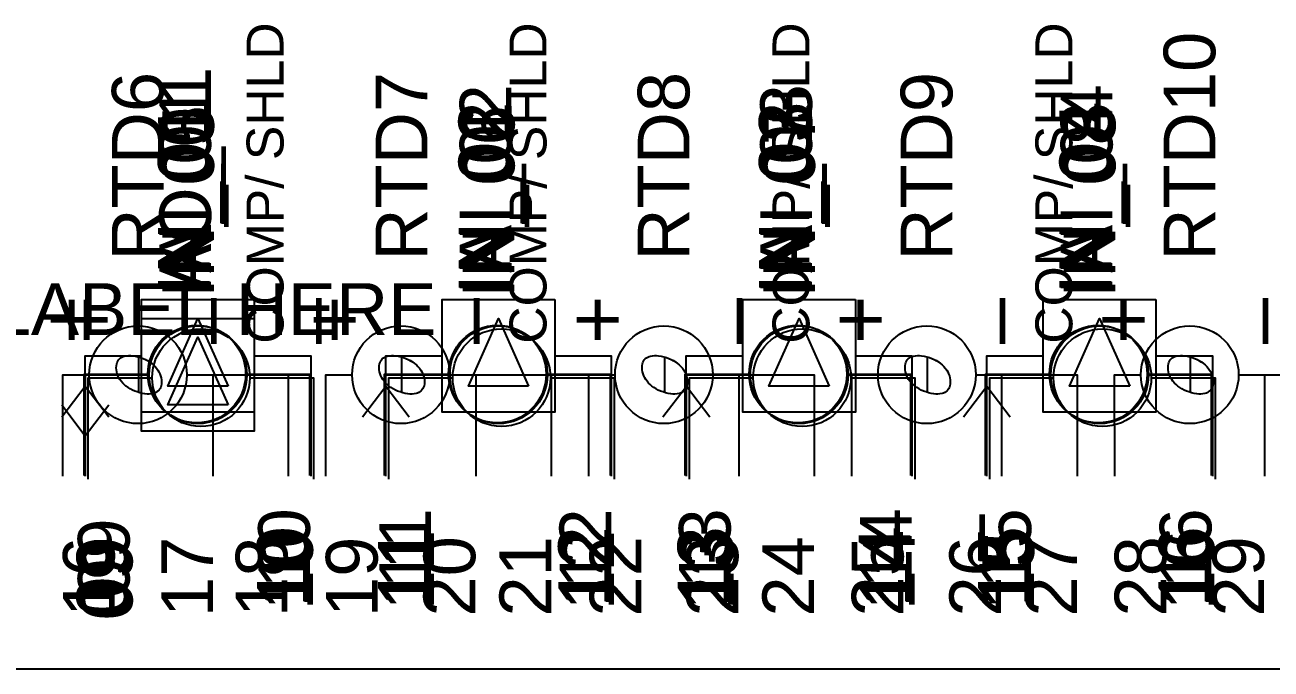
# Model space of a CAD drawing. Extents: x 0.5 to 23.7, y 0.2 to 17.2.
# Drawn here: x 11.441 to 13.1, y 4.432 to 5.289 of the extents above; entities that cross this region are included whole.
import ezdxf

# ---------------------------------------------------------------- set-up
doc = ezdxf.new("R2010")
doc.units = 0
doc.header["$MEASUREMENT"] = 0
for name, color, linetype in [('2_01__0-__EMPTY', 7, 'CONTINUOUS'), ('2_02__B-___3__DI___4__DO__', 7, 'CONTINUOUS'), ('2_03__1-___4__DI___4__DO__', 7, 'CONTINUOUS'), ('2_04__C-___4__DI___4__DO__', 7, 'CONTINUOUS'), ('2_05__6-___4__AI____4__AO', 7, 'CONTINUOUS'), ('2_06__9-___10__RTD_INPUTS', 7, 'CONTINUOUS'), ('2_07__3-___8__DI', 7, 'CONTINUOUS'), ('2_08__D-___4__DI___3__DO__', 7, 'CONTINUOUS'), ('4_01__0-_A-__EMPTY____1__A', 7, 'CONTINUOUS'), ('4_02__B-_A-___3__DI___4__D', 7, 'CONTINUOUS'), ('4_03__1-_A-___4__DI___4__D', 7, 'CONTINUOUS'), ('4_04__C-_A-___4__DI___4__D', 7, 'CONTINUOUS'), ('4_05__6-_A-___4__AI____4__', 7, 'CONTINUOUS'), ('4_06__9-_A-___10__RTD_INPU', 7, 'CONTINUOUS'), ('4_07__3-_A-___8__DI____1__', 7, 'CONTINUOUS'), ('4_08__D-_A-___4__DI___3__D', 7, 'CONTINUOUS'), ('4_09__0-_7-__EMPTY____1__A', 7, 'CONTINUOUS'), ('4_10__B-_7-___3__DI___4__D', 7, 'CONTINUOUS'), ('4_11__1-_7-___4__DI___4__D', 7, 'CONTINUOUS'), ('4_12__C-_7-___4__DI___4__D', 7, 'CONTINUOUS'), ('4_13__6-_7-___4__AI____4__', 7, 'CONTINUOUS'), ('4_14__9-_7-___10__RTD_INPU', 7, 'CONTINUOUS'), ('4_15__3-_7-___8__DI____1__', 7, 'CONTINUOUS'), ('4_16__D-_7-___4__DI___3__D', 7, 'CONTINUOUS'), ('6_00____DWG', 7, 'CONTINUOUS')]:
    doc.layers.add(name, color=color, linetype=linetype)
doc.styles.add('ARIAL', font='arial.ttf')

msp = doc.modelspace()

# ---------------------------------------------------------------- linework, layer by layer
at = {"layer": '2_02__B-___3__DI___4__DO__'}
for points in [[(11.7466, 4.8984), (11.7466, 4.7484), (11.5966, 4.7484), (11.5966, 4.8984), (11.7466, 4.8984)], [(11.7116, 4.7834), (11.6316, 4.7834), (11.6716, 4.8734), (11.7116, 4.7834)], [(11.5216, 4.6884), (11.5215, 4.8234), (11.5966, 4.8234)], [(11.7466, 4.8234), (11.8217, 4.8234), (11.8217, 4.6884)], [(11.9218, 4.6884), (11.9218, 4.8234), (12.0068, 4.8234)], [(12.1368, 4.8234), (12.2218, 4.8234), (12.2218, 4.6884)], [(12.3219, 4.6884), (12.3219, 4.8234), (12.4069, 4.8234)], [(12.5369, 4.8234), (12.6219, 4.8234), (12.6219, 4.6884)], [(12.7218, 4.6884), (12.7217, 4.8234), (12.8069, 4.8234)], [(12.937, 4.8234), (13.0219, 4.8234), (13.0219, 4.6884)], [(11.4903, 4.7834), (11.5216, 4.7422), (11.5528, 4.7834)]]:
    msp.add_lwpolyline(points, dxfattribs=at)
for centre in [(12.0718, 4.8234), (12.4719, 4.8234), (12.8718, 4.8234)]:
    msp.add_circle(centre, 0.065, dxfattribs=at)
at = {"layer": '2_03__1-___4__DI___4__DO__'}
for points in [[(11.5218, 4.6884), (11.5217, 4.8234), (11.6067, 4.8234)], [(11.7368, 4.8234), (11.8217, 4.8234), (11.8217, 4.6884)], [(11.9218, 4.6884), (11.9218, 4.8234), (12.0068, 4.8234)], [(12.1368, 4.8234), (12.2218, 4.8234), (12.2218, 4.6884)], [(12.3219, 4.6884), (12.3219, 4.8234), (12.4069, 4.8234)], [(12.5369, 4.8234), (12.6219, 4.8234), (12.6219, 4.6884)], [(12.7218, 4.6884), (12.7217, 4.8234), (12.8069, 4.8234)], [(12.937, 4.8234), (13.0219, 4.8234), (13.0219, 4.6884)]]:
    msp.add_lwpolyline(points, dxfattribs=at)
for centre in [(11.6717, 4.8234), (12.0718, 4.8234), (12.4719, 4.8234), (12.8719, 4.8234)]:
    msp.add_circle(centre, 0.065, dxfattribs=at)
at = {"layer": '2_04__C-___4__DI___4__DO__'}
for points in [[(11.5218, 4.6885), (11.5217, 4.8235), (11.6067, 4.8235)], [(11.7368, 4.8235), (11.8217, 4.8235), (11.8217, 4.6885)], [(11.9218, 4.6885), (11.9218, 4.8235), (12.0068, 4.8235)], [(12.1368, 4.8235), (12.2218, 4.8235), (12.2218, 4.6885)], [(12.3219, 4.6885), (12.3219, 4.8235), (12.4069, 4.8235)], [(12.5369, 4.8235), (12.6219, 4.8235), (12.6219, 4.6885)], [(12.7218, 4.6885), (12.7217, 4.8235), (12.8069, 4.8235)], [(12.937, 4.8235), (13.0219, 4.8235), (13.0219, 4.6885)]]:
    msp.add_lwpolyline(points, dxfattribs=at)
for centre in [(11.6717, 4.8235), (12.0718, 4.8235), (12.4719, 4.8235), (12.8718, 4.8235)]:
    msp.add_circle(centre, 0.065, dxfattribs=at)
at = {"layer": '2_05__6-___4__AI____4__AO'}
for points in [[(11.7466, 4.9234), (11.7466, 4.7734), (11.5966, 4.7734), (11.5966, 4.9234), (11.7466, 4.9234)], [(12.1466, 4.9234), (12.1466, 4.7734), (11.9967, 4.7734), (11.9967, 4.9234), (12.1466, 4.9234)], [(12.5467, 4.9234), (12.5467, 4.7734), (12.3967, 4.7734), (12.3967, 4.9234), (12.5467, 4.9234)], [(12.9468, 4.9234), (12.9468, 4.7734), (12.7968, 4.7734), (12.7968, 4.9234), (12.9468, 4.9234)], [(11.7116, 4.8084), (11.6316, 4.8084), (11.6716, 4.8984), (11.7116, 4.8084)], [(12.1116, 4.8084), (12.0316, 4.8084), (12.0716, 4.8984), (12.1116, 4.8084)], [(12.5117, 4.8084), (12.4317, 4.8084), (12.4717, 4.8984), (12.5117, 4.8084)], [(12.9118, 4.8084), (12.8318, 4.8084), (12.8718, 4.8984), (12.9118, 4.8084)], [(11.5216, 4.7134), (11.5216, 4.8484), (11.5966, 4.8484)], [(11.7466, 4.8484), (11.8217, 4.8484), (11.8217, 4.7134)], [(11.9216, 4.7134), (11.9216, 4.8484), (11.9966, 4.8484)], [(12.1467, 4.8484), (12.2218, 4.8484), (12.2218, 4.7134)], [(12.3217, 4.7134), (12.3216, 4.8484), (12.3967, 4.8484)], [(12.5467, 4.8484), (12.6218, 4.8484), (12.6218, 4.7134)], [(12.7217, 4.7134), (12.7217, 4.8484), (12.7968, 4.8484)], [(12.9468, 4.8484), (13.0219, 4.8484), (13.0219, 4.7134)], [(11.4904, 4.7672), (11.5216, 4.8084), (11.5528, 4.7672)], [(11.8904, 4.7672), (11.9216, 4.8084), (11.9528, 4.7672)], [(12.2904, 4.7672), (12.3217, 4.8084), (12.3529, 4.7672)], [(12.6905, 4.7672), (12.7217, 4.8084), (12.7529, 4.7672)]]:
    msp.add_lwpolyline(points, dxfattribs=at)
at = {"layer": '2_06__9-___10__RTD_INPUTS'}
for points in [[(11.5634, 4.8378, -0.142809), (11.567, 4.8445, -0.133591), (11.5739, 4.8482, -0.092808), (11.5848, 4.8487, -0.064862), (11.5985, 4.8451, -0.069413), (11.61, 4.8384, -0.080606), (11.6182, 4.8296, -0.095091), (11.6225, 4.8194, -0.105199), (11.6225, 4.8088, -0.143025), (11.6189, 4.8022, -0.13326), (11.612, 4.7985, -0.092572), (11.601, 4.798, -0.064853), (11.5874, 4.8017, -0.069271), (11.5758, 4.8083, -0.080417), (11.5677, 4.8171, -0.095121), (11.5634, 4.8273, -0.105163)], [(11.9134, 4.8378, -0.142809), (11.917, 4.8445, -0.133591), (11.9239, 4.8482, -0.092808), (11.9348, 4.8487, -0.064862), (11.9484, 4.8451, -0.069413), (11.96, 4.8384, -0.080606), (11.9682, 4.8296, -0.095091), (11.9725, 4.8194, -0.105199), (11.9725, 4.8088, -0.143025), (11.9688, 4.8022, -0.13326), (11.962, 4.7985, -0.092572), (11.951, 4.798, -0.064853), (11.9374, 4.8017, -0.069271), (11.9258, 4.8083, -0.080417), (11.9176, 4.8171, -0.095121), (11.9134, 4.8273, -0.105163)], [(12.2634, 4.8378, -0.142809), (12.267, 4.8445, -0.133591), (12.2739, 4.8482, -0.092808), (12.2848, 4.8487, -0.064862), (12.2985, 4.8451, -0.069413), (12.31, 4.8384, -0.080606), (12.3182, 4.8296, -0.095091), (12.3225, 4.8194, -0.105199), (12.3225, 4.8088, -0.143025), (12.3189, 4.8022, -0.13326), (12.312, 4.7985, -0.092572), (12.301, 4.798, -0.064853), (12.2874, 4.8017, -0.069271), (12.2758, 4.8083, -0.080417), (12.2677, 4.8171, -0.095121), (12.2634, 4.8273, -0.105163)], [(12.6134, 4.8378, -0.142809), (12.617, 4.8445, -0.133591), (12.6239, 4.8482, -0.092808), (12.6348, 4.8487, -0.064862), (12.6485, 4.8451, -0.069413), (12.66, 4.8384, -0.080606), (12.6682, 4.8296, -0.095091), (12.6725, 4.8194, -0.105199), (12.6725, 4.8088, -0.143025), (12.6689, 4.8022, -0.13326), (12.662, 4.7985, -0.092572), (12.651, 4.798, -0.064853), (12.6374, 4.8017, -0.069271), (12.6258, 4.8083, -0.080417), (12.6176, 4.8171, -0.095121), (12.6134, 4.8273, -0.105163)], [(12.9634, 4.8378, -0.142809), (12.967, 4.8445, -0.133591), (12.9739, 4.8482, -0.092808), (12.9848, 4.8487, -0.064862), (12.9985, 4.8451, -0.069413), (13.01, 4.8384, -0.080606), (13.0182, 4.8296, -0.095091), (13.0225, 4.8194, -0.105199), (13.0225, 4.8088, -0.143025), (13.0189, 4.8022, -0.13326), (13.012, 4.7985, -0.092572), (13.001, 4.798, -0.064853), (12.9874, 4.8017, -0.069271), (12.9758, 4.8083, -0.080417), (12.9677, 4.8171, -0.095121), (12.9634, 4.8273, -0.105163)]]:
    msp.add_lwpolyline(points, format="xyb", close=True, dxfattribs=at)
for points in [[(11.5929, 4.7997), (11.5929, 4.847)], [(11.9429, 4.7997), (11.9429, 4.847)], [(12.2929, 4.7997), (12.2929, 4.847)], [(12.6429, 4.7997), (12.6429, 4.847)], [(12.9929, 4.7997), (12.9929, 4.847)], [(11.4918, 4.6884), (11.4918, 4.8234), (11.5268, 4.8234)], [(11.6568, 4.8234), (11.7918, 4.8234), (11.7918, 4.6884)], [(11.6918, 4.6884), (11.6918, 4.8234)], [(11.8418, 4.6884), (11.8418, 4.8234), (11.8768, 4.8234)], [(12.0068, 4.8234), (12.1418, 4.8234), (12.1418, 4.6884)], [(12.0418, 4.6884), (12.0418, 4.8234)], [(12.1918, 4.6884), (12.1918, 4.8234), (12.2268, 4.8234)], [(12.3568, 4.8234), (12.4918, 4.8234), (12.4918, 4.6884)], [(12.3918, 4.6884), (12.3918, 4.8234)], [(12.5418, 4.6884), (12.5418, 4.8234), (12.5768, 4.8234)], [(12.7068, 4.8234), (12.8418, 4.8234), (12.8418, 4.6884)], [(12.7418, 4.6884), (12.7418, 4.8234)], [(12.8919, 4.6884), (12.8918, 4.8234), (12.9268, 4.8234)], [(13.0568, 4.8234), (13.1918, 4.8234), (13.1918, 4.6884)], [(13.0918, 4.6884), (13.0918, 4.8234)]]:
    msp.add_lwpolyline(points, dxfattribs=at)
for centre in [(11.5918, 4.8234), (11.9418, 4.8234), (12.2918, 4.8234), (12.6418, 4.8234), (12.9918, 4.8234)]:
    msp.add_circle(centre, 0.065, dxfattribs=at)
at = {"layer": '2_07__3-___8__DI'}
for points in [[(11.5256, 4.6845), (11.5256, 4.8195), (11.6106, 4.8195)], [(11.7406, 4.8195), (11.8256, 4.8195), (11.8256, 4.6845)], [(11.9257, 4.6845), (11.9257, 4.8195), (12.0107, 4.8195)], [(12.1407, 4.8195), (12.2257, 4.8195), (12.2257, 4.6845)], [(12.3258, 4.6845), (12.3257, 4.8195), (12.4107, 4.8195)], [(12.5407, 4.8195), (12.6257, 4.8195), (12.6257, 4.6845)], [(12.7256, 4.6845), (12.7256, 4.8195), (12.8106, 4.8195)], [(12.9406, 4.8195), (13.0256, 4.8195), (13.0256, 4.6845)]]:
    msp.add_lwpolyline(points, dxfattribs=at)
for centre in [(11.6756, 4.8195), (12.0757, 4.8195), (12.4758, 4.8195), (12.8756, 4.8195)]:
    msp.add_circle(centre, 0.065, dxfattribs=at)
at = {"layer": '2_08__D-___4__DI___3__DO__'}
for points in [[(11.52, 4.6893), (11.52, 4.8243), (11.605, 4.8243)], [(11.735, 4.8243), (11.82, 4.8243), (11.82, 4.6893)], [(11.9201, 4.6893), (11.9201, 4.8243), (12.0051, 4.8243)], [(12.1351, 4.8243), (12.2201, 4.8243), (12.2201, 4.6893)], [(12.3202, 4.6893), (12.3202, 4.8243), (12.4051, 4.8243)], [(12.5352, 4.8243), (12.6202, 4.8243), (12.6202, 4.6893)], [(12.72, 4.6893), (12.72, 4.8243), (12.8052, 4.8243)], [(12.9352, 4.8243), (13.0202, 4.8243), (13.0202, 4.6893)]]:
    msp.add_lwpolyline(points, dxfattribs=at)
for centre in [(11.67, 4.8243), (12.0701, 4.8243), (12.4702, 4.8243), (12.87, 4.8243)]:
    msp.add_circle(centre, 0.065, dxfattribs=at)
at = {"layer": '4_02__B-_A-___3__DI___4__D'}
for points in [[(11.7466, 4.8984), (11.7466, 4.7484), (11.5966, 4.7484), (11.5966, 4.8984), (11.7466, 4.8984)], [(11.7116, 4.7834), (11.6316, 4.7834), (11.6716, 4.8734), (11.7116, 4.7834)], [(11.5216, 4.6884), (11.5215, 4.8234), (11.5966, 4.8234)], [(11.7466, 4.8234), (11.8217, 4.8234), (11.8217, 4.6884)], [(11.9218, 4.6884), (11.9218, 4.8234), (12.0068, 4.8234)], [(12.1368, 4.8234), (12.2218, 4.8234), (12.2218, 4.6884)], [(12.3219, 4.6884), (12.3219, 4.8234), (12.4069, 4.8234)], [(12.5369, 4.8234), (12.6219, 4.8234), (12.6219, 4.6884)], [(12.7218, 4.6884), (12.7217, 4.8234), (12.8069, 4.8234)], [(12.937, 4.8234), (13.0219, 4.8234), (13.0219, 4.6884)], [(11.4903, 4.7834), (11.5216, 4.7422), (11.5528, 4.7834)]]:
    msp.add_lwpolyline(points, dxfattribs=at)
for centre in [(12.0718, 4.8234), (12.4719, 4.8234), (12.8718, 4.8234)]:
    msp.add_circle(centre, 0.065, dxfattribs=at)
at = {"layer": '4_03__1-_A-___4__DI___4__D'}
for points in [[(11.5218, 4.6884), (11.5217, 4.8234), (11.6067, 4.8234)], [(11.7368, 4.8234), (11.8217, 4.8234), (11.8217, 4.6884)], [(11.9218, 4.6884), (11.9218, 4.8234), (12.0068, 4.8234)], [(12.1368, 4.8234), (12.2218, 4.8234), (12.2218, 4.6884)], [(12.3219, 4.6884), (12.3219, 4.8234), (12.4069, 4.8234)], [(12.5369, 4.8234), (12.6219, 4.8234), (12.6219, 4.6884)], [(12.7218, 4.6884), (12.7217, 4.8234), (12.8069, 4.8234)], [(12.937, 4.8234), (13.0219, 4.8234), (13.0219, 4.6884)]]:
    msp.add_lwpolyline(points, dxfattribs=at)
for centre in [(11.6717, 4.8234), (12.0718, 4.8234), (12.4719, 4.8234), (12.8719, 4.8234)]:
    msp.add_circle(centre, 0.065, dxfattribs=at)
at = {"layer": '4_04__C-_A-___4__DI___4__D'}
for points in [[(11.5218, 4.6885), (11.5217, 4.8235), (11.6067, 4.8235)], [(11.7368, 4.8235), (11.8217, 4.8235), (11.8217, 4.6885)], [(11.9218, 4.6885), (11.9218, 4.8235), (12.0068, 4.8235)], [(12.1368, 4.8235), (12.2218, 4.8235), (12.2218, 4.6885)], [(12.3219, 4.6885), (12.3219, 4.8235), (12.4069, 4.8235)], [(12.5369, 4.8235), (12.6219, 4.8235), (12.6219, 4.6885)], [(12.7218, 4.6885), (12.7217, 4.8235), (12.8069, 4.8235)], [(12.937, 4.8235), (13.0219, 4.8235), (13.0219, 4.6885)]]:
    msp.add_lwpolyline(points, dxfattribs=at)
for centre in [(11.6717, 4.8235), (12.0718, 4.8235), (12.4719, 4.8235), (12.8718, 4.8235)]:
    msp.add_circle(centre, 0.065, dxfattribs=at)
at = {"layer": '4_05__6-_A-___4__AI____4__'}
for points in [[(11.7466, 4.9234), (11.7466, 4.7734), (11.5966, 4.7734), (11.5966, 4.9234), (11.7466, 4.9234)], [(12.1466, 4.9234), (12.1466, 4.7734), (11.9967, 4.7734), (11.9967, 4.9234), (12.1466, 4.9234)], [(12.5467, 4.9234), (12.5467, 4.7734), (12.3967, 4.7734), (12.3967, 4.9234), (12.5467, 4.9234)], [(12.9468, 4.9234), (12.9468, 4.7734), (12.7968, 4.7734), (12.7968, 4.9234), (12.9468, 4.9234)], [(11.7116, 4.8084), (11.6316, 4.8084), (11.6716, 4.8984), (11.7116, 4.8084)], [(12.1116, 4.8084), (12.0316, 4.8084), (12.0716, 4.8984), (12.1116, 4.8084)], [(12.5117, 4.8084), (12.4317, 4.8084), (12.4717, 4.8984), (12.5117, 4.8084)], [(12.9118, 4.8084), (12.8318, 4.8084), (12.8718, 4.8984), (12.9118, 4.8084)], [(11.5216, 4.7134), (11.5216, 4.8484), (11.5966, 4.8484)], [(11.7466, 4.8484), (11.8217, 4.8484), (11.8217, 4.7134)], [(11.9216, 4.7134), (11.9216, 4.8484), (11.9966, 4.8484)], [(12.1467, 4.8484), (12.2218, 4.8484), (12.2218, 4.7134)], [(12.3217, 4.7134), (12.3216, 4.8484), (12.3967, 4.8484)], [(12.5467, 4.8484), (12.6218, 4.8484), (12.6218, 4.7134)], [(12.7217, 4.7134), (12.7217, 4.8484), (12.7968, 4.8484)], [(12.9468, 4.8484), (13.0219, 4.8484), (13.0219, 4.7134)], [(11.4904, 4.7672), (11.5216, 4.8084), (11.5528, 4.7672)], [(11.8904, 4.7672), (11.9216, 4.8084), (11.9528, 4.7672)], [(12.2904, 4.7672), (12.3217, 4.8084), (12.3529, 4.7672)], [(12.6905, 4.7672), (12.7217, 4.8084), (12.7529, 4.7672)]]:
    msp.add_lwpolyline(points, dxfattribs=at)
at = {"layer": '4_06__9-_A-___10__RTD_INPU'}
for points in [[(11.5634, 4.8378, -0.142809), (11.567, 4.8445, -0.133591), (11.5739, 4.8482, -0.092808), (11.5848, 4.8487, -0.064862), (11.5985, 4.845, -0.069413), (11.61, 4.8384, -0.080606), (11.6182, 4.8296, -0.095091), (11.6225, 4.8194, -0.105199), (11.6225, 4.8088, -0.143025), (11.6189, 4.8022, -0.13326), (11.612, 4.7985, -0.092572), (11.601, 4.798, -0.064853), (11.5874, 4.8017, -0.069271), (11.5758, 4.8083, -0.080417), (11.5677, 4.8171, -0.095121), (11.5634, 4.8273, -0.105163)], [(11.9134, 4.8378, -0.142809), (11.917, 4.8445, -0.133591), (11.9239, 4.8482, -0.092808), (11.9348, 4.8487, -0.064862), (11.9484, 4.845, -0.069413), (11.96, 4.8384, -0.080606), (11.9682, 4.8296, -0.095091), (11.9725, 4.8194, -0.105199), (11.9725, 4.8088, -0.143025), (11.9688, 4.8022, -0.13326), (11.962, 4.7985, -0.092572), (11.951, 4.798, -0.064853), (11.9374, 4.8017, -0.069271), (11.9258, 4.8083, -0.080417), (11.9176, 4.8171, -0.095121), (11.9134, 4.8273, -0.105163)], [(12.2634, 4.8378, -0.142809), (12.267, 4.8445, -0.133591), (12.2739, 4.8482, -0.092808), (12.2848, 4.8487, -0.064862), (12.2985, 4.845, -0.069413), (12.31, 4.8384, -0.080606), (12.3182, 4.8296, -0.095091), (12.3225, 4.8194, -0.105199), (12.3225, 4.8088, -0.143025), (12.3189, 4.8022, -0.13326), (12.312, 4.7985, -0.092572), (12.301, 4.798, -0.064853), (12.2874, 4.8017, -0.069271), (12.2758, 4.8083, -0.080417), (12.2677, 4.8171, -0.095121), (12.2634, 4.8273, -0.105163)], [(12.6134, 4.8378, -0.142809), (12.617, 4.8445, -0.133591), (12.6239, 4.8482, -0.092808), (12.6348, 4.8487, -0.064862), (12.6485, 4.845, -0.069413), (12.66, 4.8384, -0.080606), (12.6682, 4.8296, -0.095091), (12.6725, 4.8194, -0.105199), (12.6725, 4.8088, -0.143025), (12.6689, 4.8022, -0.13326), (12.662, 4.7985, -0.092572), (12.651, 4.798, -0.064853), (12.6374, 4.8017, -0.069271), (12.6258, 4.8083, -0.080417), (12.6176, 4.8171, -0.095121), (12.6134, 4.8273, -0.105163)], [(12.9634, 4.8378, -0.142809), (12.967, 4.8445, -0.133591), (12.9739, 4.8482, -0.092808), (12.9848, 4.8487, -0.064862), (12.9985, 4.845, -0.069413), (13.01, 4.8384, -0.080606), (13.0182, 4.8296, -0.095091), (13.0225, 4.8194, -0.105199), (13.0225, 4.8088, -0.143025), (13.0189, 4.8022, -0.13326), (13.012, 4.7985, -0.092572), (13.001, 4.798, -0.064853), (12.9874, 4.8017, -0.069271), (12.9758, 4.8083, -0.080417), (12.9677, 4.8171, -0.095121), (12.9634, 4.8273, -0.105163)]]:
    msp.add_lwpolyline(points, format="xyb", close=True, dxfattribs=at)
for points in [[(11.5929, 4.7997), (11.5929, 4.847)], [(11.9429, 4.7997), (11.9429, 4.847)], [(12.2929, 4.7997), (12.2929, 4.847)], [(12.6429, 4.7997), (12.6429, 4.847)], [(12.9929, 4.7997), (12.9929, 4.847)], [(11.4918, 4.6884), (11.4918, 4.8234), (11.5268, 4.8234)], [(11.6568, 4.8234), (11.7918, 4.8234), (11.7918, 4.6884)], [(11.6918, 4.6884), (11.6918, 4.8234)], [(11.8418, 4.6884), (11.8418, 4.8234), (11.8768, 4.8234)], [(12.0068, 4.8234), (12.1418, 4.8234), (12.1418, 4.6884)], [(12.0418, 4.6884), (12.0418, 4.8234)], [(12.1918, 4.6884), (12.1918, 4.8234), (12.2268, 4.8234)], [(12.3568, 4.8234), (12.4918, 4.8234), (12.4918, 4.6884)], [(12.3918, 4.6884), (12.3918, 4.8234)], [(12.5418, 4.6884), (12.5418, 4.8234), (12.5768, 4.8234)], [(12.7068, 4.8234), (12.8418, 4.8234), (12.8418, 4.6884)], [(12.7418, 4.6884), (12.7418, 4.8234)], [(12.8919, 4.6884), (12.8918, 4.8234), (12.9268, 4.8234)], [(13.0568, 4.8234), (13.1918, 4.8234), (13.1918, 4.6884)], [(13.0918, 4.6884), (13.0918, 4.8234)]]:
    msp.add_lwpolyline(points, dxfattribs=at)
for centre in [(11.5918, 4.8234), (11.9418, 4.8234), (12.2918, 4.8234), (12.6418, 4.8234), (12.9918, 4.8234)]:
    msp.add_circle(centre, 0.065, dxfattribs=at)
at = {"layer": '4_07__3-_A-___8__DI____1__'}
for points in [[(11.5256, 4.6845), (11.5256, 4.8195), (11.6106, 4.8195)], [(11.7406, 4.8195), (11.8256, 4.8195), (11.8256, 4.6845)], [(11.9257, 4.6845), (11.9257, 4.8195), (12.0107, 4.8195)], [(12.1407, 4.8195), (12.2257, 4.8195), (12.2257, 4.6845)], [(12.3258, 4.6845), (12.3257, 4.8195), (12.4107, 4.8195)], [(12.5407, 4.8195), (12.6257, 4.8195), (12.6257, 4.6845)], [(12.7256, 4.6845), (12.7256, 4.8195), (12.8106, 4.8195)], [(12.9406, 4.8195), (13.0256, 4.8195), (13.0256, 4.6845)]]:
    msp.add_lwpolyline(points, dxfattribs=at)
for centre in [(11.6756, 4.8195), (12.0757, 4.8195), (12.4758, 4.8195), (12.8756, 4.8195)]:
    msp.add_circle(centre, 0.065, dxfattribs=at)
at = {"layer": '4_08__D-_A-___4__DI___3__D'}
for points in [[(11.52, 4.6893), (11.52, 4.8243), (11.605, 4.8243)], [(11.735, 4.8243), (11.82, 4.8243), (11.82, 4.6893)], [(11.9201, 4.6893), (11.9201, 4.8243), (12.0051, 4.8243)], [(12.1351, 4.8243), (12.2201, 4.8243), (12.2201, 4.6893)], [(12.3202, 4.6893), (12.3202, 4.8243), (12.4051, 4.8243)], [(12.5352, 4.8243), (12.6202, 4.8243), (12.6202, 4.6893)], [(12.72, 4.6893), (12.72, 4.8243), (12.8052, 4.8243)], [(12.9352, 4.8243), (13.0202, 4.8243), (13.0202, 4.6893)]]:
    msp.add_lwpolyline(points, dxfattribs=at)
for centre in [(11.67, 4.8243), (12.0701, 4.8243), (12.4702, 4.8243), (12.87, 4.8243)]:
    msp.add_circle(centre, 0.065, dxfattribs=at)
at = {"layer": '4_10__B-_7-___3__DI___4__D'}
for points in [[(11.7466, 4.8984), (11.7466, 4.7484), (11.5966, 4.7484), (11.5966, 4.8984), (11.7466, 4.8984)], [(11.7116, 4.7834), (11.6316, 4.7834), (11.6716, 4.8734), (11.7116, 4.7834)], [(11.5216, 4.6884), (11.5215, 4.8234), (11.5966, 4.8234)], [(11.7466, 4.8234), (11.8217, 4.8234), (11.8217, 4.6884)], [(11.9218, 4.6884), (11.9218, 4.8234), (12.0068, 4.8234)], [(12.1368, 4.8234), (12.2218, 4.8234), (12.2218, 4.6884)], [(12.3219, 4.6884), (12.3219, 4.8234), (12.4069, 4.8234)], [(12.5369, 4.8234), (12.6219, 4.8234), (12.6219, 4.6884)], [(12.7218, 4.6884), (12.7217, 4.8234), (12.8069, 4.8234)], [(12.937, 4.8234), (13.0219, 4.8234), (13.0219, 4.6884)], [(11.4903, 4.7834), (11.5216, 4.7422), (11.5528, 4.7834)]]:
    msp.add_lwpolyline(points, dxfattribs=at)
for centre in [(12.0718, 4.8234), (12.4719, 4.8234), (12.8718, 4.8234)]:
    msp.add_circle(centre, 0.065, dxfattribs=at)
at = {"layer": '4_11__1-_7-___4__DI___4__D'}
for points in [[(11.5218, 4.6884), (11.5217, 4.8234), (11.6067, 4.8234)], [(11.7368, 4.8234), (11.8217, 4.8234), (11.8217, 4.6884)], [(11.9218, 4.6884), (11.9218, 4.8234), (12.0068, 4.8234)], [(12.1368, 4.8234), (12.2218, 4.8234), (12.2218, 4.6884)], [(12.3219, 4.6884), (12.3219, 4.8234), (12.4069, 4.8234)], [(12.5369, 4.8234), (12.6219, 4.8234), (12.6219, 4.6884)], [(12.7218, 4.6884), (12.7217, 4.8234), (12.8069, 4.8234)], [(12.937, 4.8234), (13.0219, 4.8234), (13.0219, 4.6884)]]:
    msp.add_lwpolyline(points, dxfattribs=at)
for centre in [(11.6717, 4.8234), (12.0718, 4.8234), (12.4719, 4.8234), (12.8719, 4.8234)]:
    msp.add_circle(centre, 0.065, dxfattribs=at)
at = {"layer": '4_12__C-_7-___4__DI___4__D'}
for points in [[(11.5218, 4.6885), (11.5217, 4.8235), (11.6067, 4.8235)], [(11.7368, 4.8235), (11.8217, 4.8235), (11.8217, 4.6885)], [(11.9218, 4.6885), (11.9218, 4.8235), (12.0068, 4.8235)], [(12.1368, 4.8235), (12.2218, 4.8235), (12.2218, 4.6885)], [(12.3219, 4.6885), (12.3219, 4.8235), (12.4069, 4.8235)], [(12.5369, 4.8235), (12.6219, 4.8235), (12.6219, 4.6885)], [(12.7218, 4.6885), (12.7217, 4.8235), (12.8069, 4.8235)], [(12.937, 4.8235), (13.0219, 4.8235), (13.0219, 4.6885)]]:
    msp.add_lwpolyline(points, dxfattribs=at)
for centre in [(11.6717, 4.8235), (12.0718, 4.8235), (12.4719, 4.8235), (12.8718, 4.8235)]:
    msp.add_circle(centre, 0.065, dxfattribs=at)
at = {"layer": '4_13__6-_7-___4__AI____4__'}
for points in [[(11.7466, 4.9234), (11.7466, 4.7734), (11.5966, 4.7734), (11.5966, 4.9234), (11.7466, 4.9234)], [(12.1466, 4.9234), (12.1466, 4.7734), (11.9967, 4.7734), (11.9967, 4.9234), (12.1466, 4.9234)], [(12.5467, 4.9234), (12.5467, 4.7734), (12.3967, 4.7734), (12.3967, 4.9234), (12.5467, 4.9234)], [(12.9468, 4.9234), (12.9468, 4.7734), (12.7968, 4.7734), (12.7968, 4.9234), (12.9468, 4.9234)], [(11.7116, 4.8084), (11.6316, 4.8084), (11.6716, 4.8984), (11.7116, 4.8084)], [(12.1116, 4.8084), (12.0316, 4.8084), (12.0716, 4.8984), (12.1116, 4.8084)], [(12.5117, 4.8084), (12.4317, 4.8084), (12.4717, 4.8984), (12.5117, 4.8084)], [(12.9118, 4.8084), (12.8318, 4.8084), (12.8718, 4.8984), (12.9118, 4.8084)], [(11.5216, 4.7134), (11.5216, 4.8484), (11.5966, 4.8484)], [(11.7466, 4.8484), (11.8217, 4.8484), (11.8217, 4.7134)], [(11.9216, 4.7134), (11.9216, 4.8484), (11.9966, 4.8484)], [(12.1467, 4.8484), (12.2218, 4.8484), (12.2218, 4.7134)], [(12.3217, 4.7134), (12.3216, 4.8484), (12.3967, 4.8484)], [(12.5467, 4.8484), (12.6218, 4.8484), (12.6218, 4.7134)], [(12.7217, 4.7134), (12.7217, 4.8484), (12.7968, 4.8484)], [(12.9468, 4.8484), (13.0219, 4.8484), (13.0219, 4.7134)], [(11.4904, 4.7672), (11.5216, 4.8084), (11.5528, 4.7672)], [(11.8904, 4.7672), (11.9216, 4.8084), (11.9528, 4.7672)], [(12.2904, 4.7672), (12.3217, 4.8084), (12.3529, 4.7672)], [(12.6905, 4.7672), (12.7217, 4.8084), (12.7529, 4.7672)]]:
    msp.add_lwpolyline(points, dxfattribs=at)
at = {"layer": '4_14__9-_7-___10__RTD_INPU'}
for points in [[(11.5634, 4.8378, -0.142809), (11.567, 4.8445, -0.133591), (11.5739, 4.8482, -0.092808), (11.5848, 4.8487, -0.064862), (11.5985, 4.8451, -0.069413), (11.61, 4.8384, -0.080606), (11.6182, 4.8296, -0.095091), (11.6225, 4.8194, -0.105199), (11.6225, 4.8088, -0.143025), (11.6189, 4.8022, -0.13326), (11.612, 4.7985, -0.092572), (11.601, 4.798, -0.064853), (11.5874, 4.8017, -0.069271), (11.5758, 4.8083, -0.080417), (11.5677, 4.8171, -0.095121), (11.5634, 4.8273, -0.105163)], [(11.9134, 4.8378, -0.142809), (11.917, 4.8445, -0.133591), (11.9239, 4.8482, -0.092808), (11.9348, 4.8487, -0.064862), (11.9484, 4.8451, -0.069413), (11.96, 4.8384, -0.080606), (11.9682, 4.8296, -0.095091), (11.9725, 4.8194, -0.105199), (11.9725, 4.8088, -0.143025), (11.9688, 4.8022, -0.13326), (11.962, 4.7985, -0.092572), (11.951, 4.798, -0.064853), (11.9374, 4.8017, -0.069271), (11.9258, 4.8083, -0.080417), (11.9176, 4.8171, -0.095121), (11.9134, 4.8273, -0.105163)], [(12.2634, 4.8378, -0.142809), (12.267, 4.8445, -0.133591), (12.2739, 4.8482, -0.092808), (12.2848, 4.8487, -0.064862), (12.2985, 4.8451, -0.069413), (12.31, 4.8384, -0.080606), (12.3182, 4.8296, -0.095091), (12.3225, 4.8194, -0.105199), (12.3225, 4.8088, -0.143025), (12.3189, 4.8022, -0.13326), (12.312, 4.7985, -0.092572), (12.301, 4.798, -0.064853), (12.2874, 4.8017, -0.069271), (12.2758, 4.8083, -0.080417), (12.2677, 4.8171, -0.095121), (12.2634, 4.8273, -0.105163)], [(12.6134, 4.8378, -0.142809), (12.617, 4.8445, -0.133591), (12.6239, 4.8482, -0.092808), (12.6348, 4.8487, -0.064862), (12.6485, 4.8451, -0.069413), (12.66, 4.8384, -0.080606), (12.6682, 4.8296, -0.095091), (12.6725, 4.8194, -0.105199), (12.6725, 4.8088, -0.143025), (12.6689, 4.8022, -0.13326), (12.662, 4.7985, -0.092572), (12.651, 4.798, -0.064853), (12.6374, 4.8017, -0.069271), (12.6258, 4.8083, -0.080417), (12.6176, 4.8171, -0.095121), (12.6134, 4.8273, -0.105163)], [(12.9634, 4.8378, -0.142809), (12.967, 4.8445, -0.133591), (12.9739, 4.8482, -0.092808), (12.9848, 4.8487, -0.064862), (12.9985, 4.8451, -0.069413), (13.01, 4.8384, -0.080606), (13.0182, 4.8296, -0.095091), (13.0225, 4.8194, -0.105199), (13.0225, 4.8088, -0.143025), (13.0189, 4.8022, -0.13326), (13.012, 4.7985, -0.092572), (13.001, 4.798, -0.064853), (12.9874, 4.8017, -0.069271), (12.9758, 4.8083, -0.080417), (12.9677, 4.8171, -0.095121), (12.9634, 4.8273, -0.105163)]]:
    msp.add_lwpolyline(points, format="xyb", close=True, dxfattribs=at)
for points in [[(11.5929, 4.7997), (11.5929, 4.847)], [(11.9429, 4.7997), (11.9429, 4.847)], [(12.2929, 4.7997), (12.2929, 4.847)], [(12.6429, 4.7997), (12.6429, 4.847)], [(12.9929, 4.7997), (12.9929, 4.847)], [(11.4918, 4.6884), (11.4918, 4.8234), (11.5268, 4.8234)], [(11.6568, 4.8234), (11.7918, 4.8234), (11.7918, 4.6884)], [(11.6918, 4.6884), (11.6918, 4.8234)], [(11.8418, 4.6884), (11.8418, 4.8234), (11.8768, 4.8234)], [(12.0068, 4.8234), (12.1418, 4.8234), (12.1418, 4.6884)], [(12.0418, 4.6884), (12.0418, 4.8234)], [(12.1918, 4.6884), (12.1918, 4.8234), (12.2268, 4.8234)], [(12.3568, 4.8234), (12.4918, 4.8234), (12.4918, 4.6884)], [(12.3918, 4.6884), (12.3918, 4.8234)], [(12.5418, 4.6884), (12.5418, 4.8234), (12.5768, 4.8234)], [(12.7068, 4.8234), (12.8418, 4.8234), (12.8418, 4.6884)], [(12.7418, 4.6884), (12.7418, 4.8234)], [(12.8919, 4.6884), (12.8918, 4.8234), (12.9268, 4.8234)], [(13.0568, 4.8234), (13.1918, 4.8234), (13.1918, 4.6884)], [(13.0918, 4.6884), (13.0918, 4.8234)]]:
    msp.add_lwpolyline(points, dxfattribs=at)
for centre in [(11.5918, 4.8234), (11.9418, 4.8234), (12.2918, 4.8234), (12.6418, 4.8234), (12.9918, 4.8234)]:
    msp.add_circle(centre, 0.065, dxfattribs=at)
at = {"layer": '4_15__3-_7-___8__DI____1__'}
for points in [[(11.5256, 4.6845), (11.5256, 4.8195), (11.6106, 4.8195)], [(11.7406, 4.8195), (11.8256, 4.8195), (11.8256, 4.6845)], [(11.9257, 4.6845), (11.9257, 4.8195), (12.0107, 4.8195)], [(12.1407, 4.8195), (12.2257, 4.8195), (12.2257, 4.6845)], [(12.3258, 4.6845), (12.3257, 4.8195), (12.4107, 4.8195)], [(12.5407, 4.8195), (12.6257, 4.8195), (12.6257, 4.6845)], [(12.7256, 4.6845), (12.7256, 4.8195), (12.8106, 4.8195)], [(12.9406, 4.8195), (13.0256, 4.8195), (13.0256, 4.6845)]]:
    msp.add_lwpolyline(points, dxfattribs=at)
for centre in [(11.6756, 4.8195), (12.0757, 4.8195), (12.4758, 4.8195), (12.8756, 4.8195)]:
    msp.add_circle(centre, 0.065, dxfattribs=at)
at = {"layer": '4_16__D-_7-___4__DI___3__D'}
for points in [[(11.52, 4.6893), (11.52, 4.8242), (11.605, 4.8242)], [(11.735, 4.8242), (11.82, 4.8242), (11.82, 4.6893)], [(11.9201, 4.6893), (11.9201, 4.8242), (12.0051, 4.8242)], [(12.1351, 4.8242), (12.2201, 4.8242), (12.2201, 4.6893)], [(12.3202, 4.6893), (12.3202, 4.8242), (12.4051, 4.8242)], [(12.5352, 4.8242), (12.6202, 4.8242), (12.6202, 4.6893)], [(12.72, 4.6893), (12.72, 4.8242), (12.8052, 4.8242)], [(12.9352, 4.8242), (13.0202, 4.8242), (13.0202, 4.6893)]]:
    msp.add_lwpolyline(points, dxfattribs=at)
for centre in [(11.67, 4.8242), (12.0701, 4.8242), (12.4702, 4.8242), (12.87, 4.8242)]:
    msp.add_circle(centre, 0.065, dxfattribs=at)
at = {"layer": '6_00____DWG'}
msp.add_lwpolyline([(13.2659, 4.4318), (9.396, 4.4318)], dxfattribs=at)

# ---------------------------------------------------------------- texts
at = {"layer": '2_01__0-__EMPTY', "style": 'ARIAL'}
msp.add_text('PLACE EXPANSION CARD LABEL HERE', height=0.068833, dxfattribs=at).set_placement((10.1669, 4.8764))
at = {"layer": '2_02__B-___3__DI___4__DO__', "style": 'ARIAL'}
for s, height, p in [('AO_01', 0.06883, (11.689, 4.9338)), ('IN_01', 0.06883, (12.089, 4.9293)), ('IN_02', 0.06883, (12.4889, 4.9293)), ('IN_03', 0.06883, (12.8889, 4.9293)), ('+', 0.0787, (11.5615, 4.8644)), ('–', 0.0787, (11.8615, 4.8642)), ('10', 0.06883, (11.8206, 4.5139)), ('11', 0.06883, (11.9818, 4.5139)), ('12', 0.06883, (12.2217, 4.5139)), ('13', 0.06883, (12.3806, 4.5139)), ('14', 0.06883, (12.6217, 4.5139)), ('15', 0.06883, (12.7806, 4.5139)), ('16', 0.06883, (13.0206, 4.5139)), ('09', 0.06883, (11.5806, 4.5005))]:
    msp.add_text(s, height=height, rotation=90, dxfattribs=at).set_placement(p)
at = {"layer": '2_03__1-___4__DI___4__DO__', "style": 'ARIAL'}
for s, p in [('IN_01', (11.689, 4.9293)), ('IN_02', (12.089, 4.9293)), ('IN_03', (12.4889, 4.9293)), ('IN_04', (12.8889, 4.9293)), ('10', (11.8206, 4.5139)), ('11', (11.9818, 4.5139)), ('12', (12.2217, 4.5139)), ('13', (12.3806, 4.5139)), ('14', (12.6217, 4.5139)), ('15', (12.7806, 4.5139)), ('16', (13.0206, 4.5139)), ('09', (11.5806, 4.5005))]:
    msp.add_text(s, height=0.06883, rotation=90, dxfattribs=at).set_placement(p)
at = {"layer": '2_04__C-___4__DI___4__DO__', "style": 'ARIAL'}
for s, p in [('IN_01', (11.689, 4.9294)), ('IN_02', (12.089, 4.9294)), ('IN_03', (12.4889, 4.9294)), ('IN_04', (12.8889, 4.9294)), ('10', (11.8206, 4.514)), ('11', (11.9818, 4.514)), ('12', (12.2217, 4.514)), ('13', (12.3806, 4.514)), ('14', (12.6217, 4.514)), ('15', (12.7806, 4.514)), ('16', (13.0206, 4.514)), ('09', (11.5806, 4.5006))]:
    msp.add_text(s, height=0.06883, rotation=90, dxfattribs=at).set_placement(p)
at = {"layer": '2_05__6-___4__AI____4__AO', "style": 'ARIAL'}
for s, p in [('AI_01', (11.6889, 4.9588)), ('AI_02', (12.0889, 4.9588)), ('AI_03', (12.4889, 4.9588)), ('AI_04', (12.8889, 4.9588)), ('10', (11.8206, 4.5388)), ('11', (11.9817, 4.5388)), ('12', (12.2217, 4.5388)), ('13', (12.3806, 4.5388)), ('14', (12.6217, 4.5388)), ('15', (12.7806, 4.5388)), ('16', (13.0206, 4.5388)), ('09', (11.5806, 4.5254))]:
    msp.add_text(s, height=0.06883, rotation=90, dxfattribs=at).set_placement(p)
at = {"layer": '2_06__9-___10__RTD_INPUTS', "style": 'ARIAL'}
for s, height, p in [('COMP/ SHLD', 0.04917, (11.7855, 4.8647)), ('COMP/ SHLD', 0.04917, (12.1355, 4.8647)), ('COMP/ SHLD', 0.04917, (12.4855, 4.8647)), ('COMP/ SHLD', 0.04917, (12.8355, 4.8647)), ('RTD10', 0.06883, (13.0258, 4.9752)), ('RTD6', 0.06883, (11.6258, 4.9752)), ('RTD7', 0.06883, (11.9769, 4.9752)), ('RTD8', 0.06883, (12.3258, 4.9752)), ('RTD9', 0.06883, (12.6758, 4.9752)), ('+', 0.0787, (11.5416, 4.8644)), ('–', 0.0787, (11.7216, 4.8642)), ('+', 0.0787, (11.8916, 4.8644)), ('–', 0.0787, (12.0716, 4.8642)), ('+', 0.0787, (12.2416, 4.8644)), ('–', 0.0787, (12.4216, 4.8642)), ('+', 0.0787, (12.5916, 4.8644)), ('–', 0.0787, (12.7716, 4.8642)), ('+', 0.0787, (12.9416, 4.8644)), ('–', 0.0787, (13.1216, 4.8642)), ('16', 0.06883, (11.5607, 4.501)), ('17', 0.06883, (11.6918, 4.501)), ('18', 0.06883, (11.7907, 4.501)), ('19', 0.06883, (11.9107, 4.501)), ('20', 0.06883, (12.0407, 4.5017)), ('21', 0.06883, (12.1418, 4.5017)), ('22', 0.06883, (12.2618, 4.5017)), ('23', 0.06883, (12.3907, 4.5017)), ('24', 0.06883, (12.4918, 4.5017)), ('25', 0.06883, (12.6107, 4.5017)), ('26', 0.06883, (12.7407, 4.5017)), ('27', 0.06883, (12.8418, 4.5017)), ('28', 0.06883, (12.9607, 4.5017)), ('29', 0.06883, (13.0907, 4.5017))]:
    msp.add_text(s, height=height, rotation=90, dxfattribs=at).set_placement(p)
at = {"layer": '2_07__3-___8__DI', "style": 'ARIAL'}
for s, p in [('IN_05', (11.6928, 4.9254)), ('IN_06', (12.0929, 4.9254)), ('IN_07', (12.4928, 4.9254)), ('IN_08', (12.8928, 4.9254)), ('10', (11.8245, 4.51)), ('11', (11.9856, 4.51)), ('12', (12.2256, 4.51)), ('13', (12.3845, 4.51)), ('14', (12.6256, 4.51)), ('15', (12.7845, 4.51)), ('16', (13.0245, 4.51)), ('09', (11.5845, 4.4966))]:
    msp.add_text(s, height=0.06883, rotation=90, dxfattribs=at).set_placement(p)
at = {"layer": '2_08__D-___4__DI___3__DO__', "style": 'ARIAL'}
for s, p in [('IN_01', (11.6872, 4.9302)), ('IN_02', (12.0873, 4.9302)), ('IN_03', (12.4872, 4.9302)), ('IN_04', (12.8872, 4.9302)), ('10', (11.8189, 4.5148)), ('11', (11.98, 4.5148)), ('12', (12.22, 4.5148)), ('13', (12.3789, 4.5148)), ('14', (12.62, 4.5148)), ('15', (12.7789, 4.5148)), ('16', (13.0189, 4.5148)), ('09', (11.5789, 4.5013))]:
    msp.add_text(s, height=0.06883, rotation=90, dxfattribs=at).set_placement(p)
at = {"layer": '4_01__0-_A-__EMPTY____1__A', "style": 'ARIAL'}
msp.add_text('PLACE EXPANSION CARD LABEL HERE', height=0.068833, dxfattribs=at).set_placement((10.1669, 4.8764))
at = {"layer": '4_02__B-_A-___3__DI___4__D', "style": 'ARIAL'}
for s, height, p in [('AO_01', 0.06883, (11.689, 4.9338)), ('IN_01', 0.06883, (12.089, 4.9293)), ('IN_02', 0.06883, (12.4889, 4.9293)), ('IN_03', 0.06883, (12.8889, 4.9293)), ('+', 0.0787, (11.5615, 4.8644)), ('–', 0.0787, (11.8615, 4.8642)), ('10', 0.06883, (11.8206, 4.5139)), ('11', 0.06883, (11.9818, 4.5139)), ('12', 0.06883, (12.2217, 4.5139)), ('13', 0.06883, (12.3806, 4.5139)), ('14', 0.06883, (12.6217, 4.5139)), ('15', 0.06883, (12.7806, 4.5139)), ('16', 0.06883, (13.0206, 4.5139)), ('09', 0.06883, (11.5806, 4.5005))]:
    msp.add_text(s, height=height, rotation=90, dxfattribs=at).set_placement(p)
at = {"layer": '4_03__1-_A-___4__DI___4__D', "style": 'ARIAL'}
for s, p in [('IN_01', (11.689, 4.9293)), ('IN_02', (12.089, 4.9293)), ('IN_03', (12.4889, 4.9293)), ('IN_04', (12.8889, 4.9293)), ('10', (11.8206, 4.5139)), ('11', (11.9818, 4.5139)), ('12', (12.2217, 4.5139)), ('13', (12.3806, 4.5139)), ('14', (12.6217, 4.5139)), ('15', (12.7806, 4.5139)), ('16', (13.0206, 4.5139)), ('09', (11.5806, 4.5005))]:
    msp.add_text(s, height=0.06883, rotation=90, dxfattribs=at).set_placement(p)
at = {"layer": '4_04__C-_A-___4__DI___4__D', "style": 'ARIAL'}
for s, p in [('IN_01', (11.689, 4.9293)), ('IN_02', (12.089, 4.9293)), ('IN_03', (12.4889, 4.9293)), ('IN_04', (12.8889, 4.9293)), ('10', (11.8206, 4.514)), ('11', (11.9818, 4.514)), ('12', (12.2217, 4.514)), ('13', (12.3806, 4.514)), ('14', (12.6217, 4.514)), ('15', (12.7806, 4.514)), ('16', (13.0206, 4.514)), ('09', (11.5806, 4.5005))]:
    msp.add_text(s, height=0.06883, rotation=90, dxfattribs=at).set_placement(p)
at = {"layer": '4_05__6-_A-___4__AI____4__', "style": 'ARIAL'}
for s, p in [('AI_01', (11.6889, 4.9588)), ('AI_02', (12.0889, 4.9588)), ('AI_03', (12.4889, 4.9588)), ('AI_04', (12.8889, 4.9588)), ('10', (11.8206, 4.5388)), ('11', (11.9817, 4.5388)), ('12', (12.2217, 4.5388)), ('13', (12.3806, 4.5388)), ('14', (12.6217, 4.5388)), ('15', (12.7806, 4.5388)), ('16', (13.0206, 4.5388)), ('09', (11.5806, 4.5254))]:
    msp.add_text(s, height=0.06883, rotation=90, dxfattribs=at).set_placement(p)
at = {"layer": '4_06__9-_A-___10__RTD_INPU', "style": 'ARIAL'}
for s, height, p in [('COMP/ SHLD', 0.04917, (11.7855, 4.8647)), ('COMP/ SHLD', 0.04917, (12.1355, 4.8647)), ('COMP/ SHLD', 0.04917, (12.4855, 4.8647)), ('COMP/ SHLD', 0.04917, (12.8355, 4.8647)), ('RTD10', 0.06883, (13.0258, 4.9752)), ('RTD6', 0.06883, (11.6258, 4.9752)), ('RTD7', 0.06883, (11.9769, 4.9752)), ('RTD8', 0.06883, (12.3258, 4.9752)), ('RTD9', 0.06883, (12.6758, 4.9752)), ('+', 0.0787, (11.5416, 4.8644)), ('–', 0.0787, (11.7216, 4.8642)), ('+', 0.0787, (11.8916, 4.8644)), ('–', 0.0787, (12.0716, 4.8642)), ('+', 0.0787, (12.2416, 4.8644)), ('–', 0.0787, (12.4216, 4.8642)), ('+', 0.0787, (12.5916, 4.8644)), ('–', 0.0787, (12.7716, 4.8642)), ('+', 0.0787, (12.9416, 4.8644)), ('–', 0.0787, (13.1216, 4.8642)), ('16', 0.06883, (11.5607, 4.501)), ('17', 0.06883, (11.6918, 4.501)), ('18', 0.06883, (11.7907, 4.501)), ('19', 0.06883, (11.9107, 4.501)), ('20', 0.06883, (12.0407, 4.5017)), ('21', 0.06883, (12.1418, 4.5017)), ('22', 0.06883, (12.2618, 4.5017)), ('23', 0.06883, (12.3907, 4.5017)), ('24', 0.06883, (12.4918, 4.5017)), ('25', 0.06883, (12.6107, 4.5017)), ('26', 0.06883, (12.7407, 4.5017)), ('27', 0.06883, (12.8418, 4.5017)), ('28', 0.06883, (12.9607, 4.5017)), ('29', 0.06883, (13.0907, 4.5017))]:
    msp.add_text(s, height=height, rotation=90, dxfattribs=at).set_placement(p)
at = {"layer": '4_07__3-_A-___8__DI____1__', "style": 'ARIAL'}
for s, p in [('IN_05', (11.6928, 4.9254)), ('IN_06', (12.0929, 4.9254)), ('IN_07', (12.4928, 4.9254)), ('IN_08', (12.8928, 4.9254)), ('10', (11.8245, 4.51)), ('11', (11.9856, 4.51)), ('12', (12.2256, 4.51)), ('13', (12.3845, 4.51)), ('14', (12.6256, 4.51)), ('15', (12.7845, 4.51)), ('16', (13.0245, 4.51)), ('09', (11.5845, 4.4965))]:
    msp.add_text(s, height=0.06883, rotation=90, dxfattribs=at).set_placement(p)
at = {"layer": '4_08__D-_A-___4__DI___3__D', "style": 'ARIAL'}
for s, p in [('IN_01', (11.6872, 4.9301)), ('IN_02', (12.0873, 4.9301)), ('IN_03', (12.4872, 4.9301)), ('IN_04', (12.8872, 4.9301)), ('10', (11.8189, 4.5148)), ('11', (11.98, 4.5148)), ('12', (12.22, 4.5148)), ('13', (12.3789, 4.5148)), ('14', (12.62, 4.5148)), ('15', (12.7789, 4.5148)), ('16', (13.0189, 4.5148)), ('09', (11.5789, 4.5013))]:
    msp.add_text(s, height=0.06883, rotation=90, dxfattribs=at).set_placement(p)
at = {"layer": '4_09__0-_7-__EMPTY____1__A', "style": 'ARIAL'}
msp.add_text('PLACE EXPANSION CARD LABEL HERE', height=0.068833, dxfattribs=at).set_placement((10.1669, 4.8764))
at = {"layer": '4_10__B-_7-___3__DI___4__D', "style": 'ARIAL'}
for s, height, p in [('AO_01', 0.06883, (11.689, 4.9338)), ('IN_01', 0.06883, (12.089, 4.9293)), ('IN_02', 0.06883, (12.4889, 4.9293)), ('IN_03', 0.06883, (12.8889, 4.9293)), ('+', 0.0787, (11.5615, 4.8644)), ('–', 0.0787, (11.8615, 4.8642)), ('10', 0.06883, (11.8206, 4.5139)), ('11', 0.06883, (11.9818, 4.5139)), ('12', 0.06883, (12.2217, 4.5139)), ('13', 0.06883, (12.3806, 4.5139)), ('14', 0.06883, (12.6217, 4.5139)), ('15', 0.06883, (12.7806, 4.5139)), ('16', 0.06883, (13.0206, 4.5139)), ('09', 0.06883, (11.5806, 4.5005))]:
    msp.add_text(s, height=height, rotation=90, dxfattribs=at).set_placement(p)
at = {"layer": '4_11__1-_7-___4__DI___4__D', "style": 'ARIAL'}
for s, p in [('IN_01', (11.689, 4.9293)), ('IN_02', (12.089, 4.9293)), ('IN_03', (12.4889, 4.9293)), ('IN_04', (12.8889, 4.9293)), ('10', (11.8206, 4.5139)), ('11', (11.9818, 4.5139)), ('12', (12.2217, 4.5139)), ('13', (12.3806, 4.5139)), ('14', (12.6217, 4.5139)), ('15', (12.7806, 4.5139)), ('16', (13.0206, 4.5139)), ('09', (11.5806, 4.5005))]:
    msp.add_text(s, height=0.06883, rotation=90, dxfattribs=at).set_placement(p)
at = {"layer": '4_12__C-_7-___4__DI___4__D', "style": 'ARIAL'}
for s, p in [('IN_01', (11.689, 4.9294)), ('IN_02', (12.089, 4.9294)), ('IN_03', (12.4889, 4.9294)), ('IN_04', (12.8889, 4.9294)), ('10', (11.8206, 4.514)), ('11', (11.9818, 4.514)), ('12', (12.2217, 4.514)), ('13', (12.3806, 4.514)), ('14', (12.6217, 4.514)), ('15', (12.7806, 4.514)), ('16', (13.0206, 4.514)), ('09', (11.5806, 4.5006))]:
    msp.add_text(s, height=0.06883, rotation=90, dxfattribs=at).set_placement(p)
at = {"layer": '4_13__6-_7-___4__AI____4__', "style": 'ARIAL'}
for s, p in [('AI_01', (11.6889, 4.9588)), ('AI_02', (12.0889, 4.9588)), ('AI_03', (12.4889, 4.9588)), ('AI_04', (12.8889, 4.9588)), ('10', (11.8206, 4.5388)), ('11', (11.9817, 4.5388)), ('12', (12.2217, 4.5388)), ('13', (12.3806, 4.5388)), ('14', (12.6217, 4.5388)), ('15', (12.7806, 4.5388)), ('16', (13.0206, 4.5388)), ('09', (11.5806, 4.5254))]:
    msp.add_text(s, height=0.06883, rotation=90, dxfattribs=at).set_placement(p)
at = {"layer": '4_14__9-_7-___10__RTD_INPU', "style": 'ARIAL'}
for s, height, p in [('COMP/ SHLD', 0.04917, (11.7855, 4.8647)), ('COMP/ SHLD', 0.04917, (12.1355, 4.8647)), ('COMP/ SHLD', 0.04917, (12.4855, 4.8647)), ('COMP/ SHLD', 0.04917, (12.8355, 4.8647)), ('RTD10', 0.06883, (13.0258, 4.9752)), ('RTD6', 0.06883, (11.6258, 4.9752)), ('RTD7', 0.06883, (11.9769, 4.9752)), ('RTD8', 0.06883, (12.3258, 4.9752)), ('RTD9', 0.06883, (12.6758, 4.9752)), ('+', 0.0787, (11.5416, 4.8644)), ('–', 0.0787, (11.7216, 4.8642)), ('+', 0.0787, (11.8916, 4.8644)), ('–', 0.0787, (12.0716, 4.8642)), ('+', 0.0787, (12.2416, 4.8644)), ('–', 0.0787, (12.4216, 4.8642)), ('+', 0.0787, (12.5916, 4.8644)), ('–', 0.0787, (12.7716, 4.8642)), ('+', 0.0787, (12.9416, 4.8644)), ('–', 0.0787, (13.1216, 4.8642)), ('16', 0.06883, (11.5607, 4.501)), ('17', 0.06883, (11.6918, 4.501)), ('18', 0.06883, (11.7907, 4.501)), ('19', 0.06883, (11.9107, 4.501)), ('20', 0.06883, (12.0407, 4.5017)), ('21', 0.06883, (12.1418, 4.5017)), ('22', 0.06883, (12.2618, 4.5017)), ('23', 0.06883, (12.3907, 4.5017)), ('24', 0.06883, (12.4918, 4.5017)), ('25', 0.06883, (12.6107, 4.5017)), ('26', 0.06883, (12.7407, 4.5017)), ('27', 0.06883, (12.8418, 4.5017)), ('28', 0.06883, (12.9607, 4.5017)), ('29', 0.06883, (13.0907, 4.5017))]:
    msp.add_text(s, height=height, rotation=90, dxfattribs=at).set_placement(p)
at = {"layer": '4_15__3-_7-___8__DI____1__', "style": 'ARIAL'}
for s, p in [('IN_05', (11.6928, 4.9254)), ('IN_06', (12.0929, 4.9254)), ('IN_07', (12.4928, 4.9254)), ('IN_08', (12.8928, 4.9254)), ('10', (11.8245, 4.51)), ('11', (11.9856, 4.51)), ('12', (12.2256, 4.51)), ('13', (12.3845, 4.51)), ('14', (12.6256, 4.51)), ('15', (12.7845, 4.51)), ('16', (13.0245, 4.51)), ('09', (11.5845, 4.4965))]:
    msp.add_text(s, height=0.06883, rotation=90, dxfattribs=at).set_placement(p)
at = {"layer": '4_16__D-_7-___4__DI___3__D', "style": 'ARIAL'}
for s, p in [('IN_01', (11.6872, 4.9301)), ('IN_02', (12.0873, 4.9301)), ('IN_03', (12.4872, 4.9301)), ('IN_04', (12.8872, 4.9301)), ('10', (11.8189, 4.5147)), ('11', (11.98, 4.5147)), ('12', (12.22, 4.5147)), ('13', (12.3789, 4.5147)), ('14', (12.62, 4.5147)), ('15', (12.7789, 4.5147)), ('16', (13.0189, 4.5147)), ('09', (11.5789, 4.5013))]:
    msp.add_text(s, height=0.06883, rotation=90, dxfattribs=at).set_placement(p)

doc.saveas('drawing.dxf')
